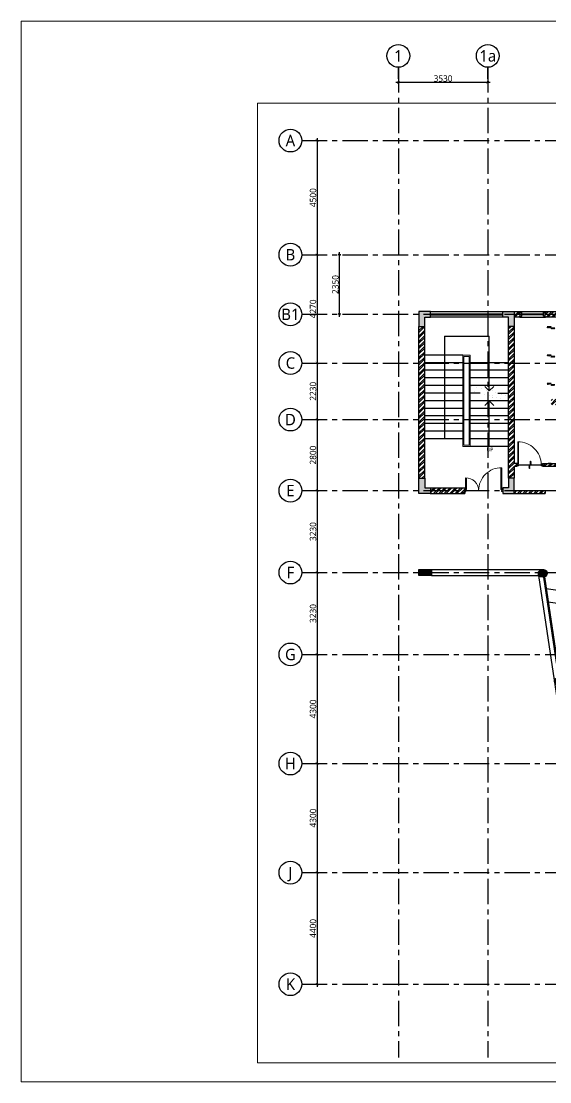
# Model space of a CAD drawing. Header units: millimetres. Extents: x 235412 to 469227, y 103223 to 235913.
# Drawn here: x 406666 to 427530, y 194099 to 235913 of the extents above; entities that cross this region are included whole.
import ezdxf
from ezdxf.enums import TextEntityAlignment as Align

# ---------------------------------------------------------------- set-up
doc = ezdxf.new("R2010")
doc.units = ezdxf.units.MM
doc.header["$MEASUREMENT"] = 0
doc.header["$PDMODE"] = 67
for name, pattern in [('ACAD_ISO05W100', [36, 24, -3, 0, -3, 0, -3, 0, -3]), ('CENTER', [2, 1.25, -0.25, 0.25, -0.25]), ('Dash', [6, 3, -3]), ('DASHED2', [0.375, 0.25, -0.125])]:
    doc.linetypes.add(name, pattern=pattern)
for name, color, linetype in [('A-Anno-Dims', 7, 'Continuous'), ('A-Anno-Grid Lines', 162, 'Continuous'), ('A-Elevation', 4, 'Continuous'), ('A-Railing', 4, 'Continuous'), ('A-Steps', 3, 'Continuous'), ('A-Wall Patt', 8, 'Continuous'), ('A-Window', 4, 'Continuous'), ('Anno_Frames', 7, 'Continuous'), ('Anno_Labels', 7, 'Continuous'), ('S-Conc Patt', 9, 'Continuous')]:
    doc.layers.add(name, color=color, linetype=linetype)
for name, color, linetype, lineweight in [('A-Detail Lines', 8, 'Continuous', 25), ('A-Door', 4, 'Continuous', 9), ('A-DTLS-Frame Members', 3, 'Continuous', 25), ('A-Wall Sec', 1, 'Continuous', 30), ('Ann_TitleBlock 2', 5, 'Continuous', 25), ('Anno_Tittleblock', 5, 'Continuous', 13), ('column hatch', 12, 'Continuous', 5), ('dim', 251, 'Continuous', 5), ('elevation', 4, 'Continuous', 13), ('FLOOR', 41, 'Continuous', 5), ('S-Concrete', 40, 'Continuous', 30), ('STAIR', 3, 'Continuous', 9)]:
    doc.layers.add(name, color=color, linetype=linetype, lineweight=lineweight)
doc.styles.add('IIITD @ 100', font='trebuc.ttf', dxfattribs={"height": 210})
doc.styles.get("Standard").update_dxf_attribs({"font": 'trebuc.ttf'})
doc.styles.add('TITLE', font='swissel.ttf', dxfattribs={"height": 4.3})
doc.dimstyles.new('IIITD_WD_L @ 100', dxfattribs={"dimscale": 100, "dimtxt": 2.5, "dimasz": 1, "dimexe": 0.5, "dimexo": 0.25, "dimgap": 0.3, "dimtad": 1, "dimdec": 0, "dimrnd": 1, "dimzin": 0, "dimdsep": 46, "dimtxsty": 'Standard', "dimblk": 'ARCHTICK', "dimcen": 0.2, "dimdle": 1, "dimclrd": 8, "dimclre": 9, "dimadec": 0, "dimazin": 0, "dimtfac": 1, "dimtdec": 0, "dimtofl": 0, "dimtmove": 0, "dimatfit": 0, "dimfxl": 2, "dimfxlon": 1, "dimtolj": 1, "dimtzin": 0, "dimlwd": -1, "dimlwe": -1, "dimarcsym": 0})
pattern_1 = [(45, (-90746.45, 361426.16), (-106.066017, 106.066017), []), (45, (-90675.74, 361426.16), (-106.066017, 106.066017), [])]

# ---------------------------------------------------------------- blocks, each defined once
blk = doc.blocks.new('Grid Head')
blk.add_circle((0, 0), 3)
at = {"layer": 'Anno_Labels'}
blk.add_attdef('GRID_NAME', text='', height=3, dxfattribs=at).set_placement((0, 0), align=Align.MIDDLE_CENTER)
blk = doc.blocks.new('_ArchTick')
at = {"color": 0, "linetype": 'ByBlock', "const_width": 0.15}
blk.add_lwpolyline([(-0.5, -0.5), (0.5, 0.5)], dxfattribs=at)
blk = doc.blocks.new('*D34')
at = {"layer": 'A-Anno-Dims', "color": 8, "transparency": 16777216}
blk.add_line((-10040, 100), (-10040, -4600), dxfattribs=at)
at = {"layer": 'A-Anno-Dims', "color": 9, "transparency": 16777216}
for p, q in [((-10040, 0), (-10090, 0)), ((-10040, -4500), (-10090, -4500))]:
    blk.add_line(p, q, dxfattribs=at)
at = {"layer": 'Defpoints', "color": 0, "transparency": 16777216}
for p in [(-10040, 0), (-10040, -4500), (-10040, -4500)]:
    blk.add_point(p, dxfattribs=at)
at = {"layer": 'A-Anno-Dims', "color": 8, "transparency": 16777216, "xscale": 100, "yscale": 100, "zscale": 100}
for p, rotation in [((-10040, 0), 90), ((-10040, -4500), 270)]:
    blk.add_blockref('_ArchTick', p, dxfattribs=dict(at, rotation=rotation))
at = {"layer": 'A-Anno-Dims', "color": 0, "transparency": 16777216, "insert": (-10197, -2250), "char_height": 250, "attachment_point": 5, "rotation": 90}
blk.add_mtext('\\A1;4500', dxfattribs=at)
blk = doc.blocks.new('*D35')
at = {"layer": 'A-Anno-Dims', "color": 9, "transparency": 16777216}
for p, q in [((-10040, -4500), (-10090, -4500)), ((-10240, -8770), (-9990, -8770))]:
    blk.add_line(p, q, dxfattribs=at)
at = {"layer": 'A-Anno-Dims', "color": 8, "transparency": 16777216}
blk.add_line((-10040, -4400), (-10040, -8870), dxfattribs=at)
at = {"layer": 'Defpoints', "color": 0, "transparency": 16777216}
for p in [(-10040, -4500), (-10640, -8770), (-10040, -8770)]:
    blk.add_point(p, dxfattribs=at)
at = {"layer": 'A-Anno-Dims', "color": 8, "transparency": 16777216, "xscale": 100, "yscale": 100, "zscale": 100}
for p, rotation in [((-10040, -4500), 90), ((-10040, -8770), 270)]:
    blk.add_blockref('_ArchTick', p, dxfattribs=dict(at, rotation=rotation))
at = {"layer": 'A-Anno-Dims', "color": 0, "transparency": 16777216, "insert": (-10197, -6635), "char_height": 250, "attachment_point": 5, "rotation": 90}
blk.add_mtext('\\A1;4270', dxfattribs=at)
blk = doc.blocks.new('*D36')
at = {"layer": 'A-Anno-Dims', "color": 9, "transparency": 16777216}
for p, q in [((-10240, -8770), (-9990, -8770)), ((-10240, -11000), (-9990, -11000))]:
    blk.add_line(p, q, dxfattribs=at)
at = {"layer": 'A-Anno-Dims', "color": 8, "transparency": 16777216}
blk.add_line((-10040, -8670), (-10040, -11100), dxfattribs=at)
at = {"layer": 'Defpoints', "color": 0, "transparency": 16777216}
for p in [(-10640, -8770), (-10640, -11000), (-10040, -11000)]:
    blk.add_point(p, dxfattribs=at)
at = {"layer": 'A-Anno-Dims', "color": 8, "transparency": 16777216, "xscale": 100, "yscale": 100, "zscale": 100}
for p, rotation in [((-10040, -8770), 90), ((-10040, -11000), 270)]:
    blk.add_blockref('_ArchTick', p, dxfattribs=dict(at, rotation=rotation))
at = {"layer": 'A-Anno-Dims', "color": 0, "transparency": 16777216, "insert": (-10197, -9885), "char_height": 250, "attachment_point": 5, "rotation": 90}
blk.add_mtext('\\A1;2230', dxfattribs=at)
blk = doc.blocks.new('*D37')
at = {"layer": 'A-Anno-Dims', "color": 9, "transparency": 16777216}
for p, q in [((-10240, -11000), (-9990, -11000)), ((-10240, -13800), (-9990, -13800))]:
    blk.add_line(p, q, dxfattribs=at)
at = {"layer": 'A-Anno-Dims', "color": 8, "transparency": 16777216}
blk.add_line((-10040, -10900), (-10040, -13900), dxfattribs=at)
at = {"layer": 'Defpoints', "color": 0, "transparency": 16777216}
for p in [(-10640, -11000), (-10640, -13800), (-10040, -13800)]:
    blk.add_point(p, dxfattribs=at)
at = {"layer": 'A-Anno-Dims', "color": 8, "transparency": 16777216, "xscale": 100, "yscale": 100, "zscale": 100}
for p, rotation in [((-10040, -11000), 90), ((-10040, -13800), 270)]:
    blk.add_blockref('_ArchTick', p, dxfattribs=dict(at, rotation=rotation))
at = {"layer": 'A-Anno-Dims', "color": 0, "transparency": 16777216, "insert": (-10197, -12400), "char_height": 250, "attachment_point": 5, "rotation": 90}
blk.add_mtext('\\A1;2800', dxfattribs=at)
blk = doc.blocks.new('*D38')
at = {"layer": 'A-Anno-Dims', "color": 8, "transparency": 16777216}
blk.add_line((-10040, -13700), (-10040, -17130), dxfattribs=at)
at = {"layer": 'A-Anno-Dims', "color": 9, "transparency": 16777216}
for p, q in [((-10240, -13800), (-9990, -13800)), ((-10240, -17030), (-9990, -17030))]:
    blk.add_line(p, q, dxfattribs=at)
at = {"layer": 'Defpoints', "color": 0, "transparency": 16777216}
for p in [(-10640, -13800), (-10640, -17030), (-10040, -17030)]:
    blk.add_point(p, dxfattribs=at)
at = {"layer": 'A-Anno-Dims', "color": 8, "transparency": 16777216, "xscale": 100, "yscale": 100, "zscale": 100}
for p, rotation in [((-10040, -13800), 90), ((-10040, -17030), 270)]:
    blk.add_blockref('_ArchTick', p, dxfattribs=dict(at, rotation=rotation))
at = {"layer": 'A-Anno-Dims', "color": 0, "transparency": 16777216, "insert": (-10197, -15415), "char_height": 250, "attachment_point": 5, "rotation": 90}
blk.add_mtext('\\A1;3230', dxfattribs=at)
blk = doc.blocks.new('*D39')
at = {"layer": 'A-Anno-Dims', "color": 9, "transparency": 16777216}
for p, q in [((-10240, -17030), (-9990, -17030)), ((-10240, -20260), (-9990, -20260))]:
    blk.add_line(p, q, dxfattribs=at)
at = {"layer": 'A-Anno-Dims', "color": 8, "transparency": 16777216}
blk.add_line((-10040, -16930), (-10040, -20360), dxfattribs=at)
at = {"layer": 'Defpoints', "color": 0, "transparency": 16777216}
for p in [(-10639, -17030), (-10639, -20260), (-10040, -20260)]:
    blk.add_point(p, dxfattribs=at)
at = {"layer": 'A-Anno-Dims', "color": 8, "transparency": 16777216, "xscale": 100, "yscale": 100, "zscale": 100}
for p, rotation in [((-10040, -17030), 90), ((-10040, -20260), 270)]:
    blk.add_blockref('_ArchTick', p, dxfattribs=dict(at, rotation=rotation))
at = {"layer": 'A-Anno-Dims', "color": 0, "transparency": 16777216, "insert": (-10197, -18645), "char_height": 250, "attachment_point": 5, "rotation": 90}
blk.add_mtext('\\A1;3230', dxfattribs=at)
blk = doc.blocks.new('*D40')
at = {"layer": 'A-Anno-Dims', "color": 9, "transparency": 16777216}
for p, q in [((-10240, -20260), (-9990, -20260)), ((-10240, -24560), (-9990, -24560))]:
    blk.add_line(p, q, dxfattribs=at)
at = {"layer": 'A-Anno-Dims', "color": 8, "transparency": 16777216}
blk.add_line((-10040, -20160), (-10040, -24660), dxfattribs=at)
at = {"layer": 'Defpoints', "color": 0, "transparency": 16777216}
for p in [(-10639, -20260), (-10639, -24560), (-10040, -24560)]:
    blk.add_point(p, dxfattribs=at)
at = {"layer": 'A-Anno-Dims', "color": 8, "transparency": 16777216, "xscale": 100, "yscale": 100, "zscale": 100}
for p, rotation in [((-10040, -20260), 90), ((-10040, -24560), 270)]:
    blk.add_blockref('_ArchTick', p, dxfattribs=dict(at, rotation=rotation))
at = {"layer": 'A-Anno-Dims', "color": 0, "transparency": 16777216, "insert": (-10197, -22410), "char_height": 250, "attachment_point": 5, "rotation": 90}
blk.add_mtext('\\A1;4300', dxfattribs=at)
blk = doc.blocks.new('*D41')
at = {"layer": 'A-Anno-Dims', "color": 9, "transparency": 16777216}
for p, q in [((-10240, -24560), (-9990, -24560)), ((-10240, -28860), (-9990, -28860))]:
    blk.add_line(p, q, dxfattribs=at)
at = {"layer": 'A-Anno-Dims', "color": 8, "transparency": 16777216}
blk.add_line((-10040, -24460), (-10040, -28960), dxfattribs=at)
at = {"layer": 'Defpoints', "color": 0, "transparency": 16777216}
for p in [(-10639, -24560), (-10639, -28860), (-10040, -28860)]:
    blk.add_point(p, dxfattribs=at)
at = {"layer": 'A-Anno-Dims', "color": 8, "transparency": 16777216, "xscale": 100, "yscale": 100, "zscale": 100}
for p, rotation in [((-10040, -24560), 90), ((-10040, -28860), 270)]:
    blk.add_blockref('_ArchTick', p, dxfattribs=dict(at, rotation=rotation))
at = {"layer": 'A-Anno-Dims', "color": 0, "transparency": 16777216, "insert": (-10197, -26710), "char_height": 250, "attachment_point": 5, "rotation": 90}
blk.add_mtext('\\A1;4300', dxfattribs=at)
blk = doc.blocks.new('*D42')
at = {"layer": 'A-Anno-Dims', "color": 8, "transparency": 16777216}
blk.add_line((-10040, -28760), (-10040, -33360), dxfattribs=at)
at = {"layer": 'A-Anno-Dims', "color": 9, "transparency": 16777216}
for p, q in [((-10240, -28860), (-9990, -28860)), ((-10240, -33260), (-9990, -33260))]:
    blk.add_line(p, q, dxfattribs=at)
at = {"layer": 'Defpoints', "color": 0, "transparency": 16777216}
for p in [(-10639, -28860), (-10639, -33260), (-10040, -33260)]:
    blk.add_point(p, dxfattribs=at)
at = {"layer": 'A-Anno-Dims', "color": 8, "transparency": 16777216, "xscale": 100, "yscale": 100, "zscale": 100}
for p, rotation in [((-10040, -28860), 90), ((-10040, -33260), 270)]:
    blk.add_blockref('_ArchTick', p, dxfattribs=dict(at, rotation=rotation))
at = {"layer": 'A-Anno-Dims', "color": 0, "transparency": 16777216, "insert": (-10197, -31060), "char_height": 250, "attachment_point": 5, "rotation": 90}
blk.add_mtext('\\A1;4400', dxfattribs=at)
blk = doc.blocks.new('*D43')
at = {"layer": 'A-Anno-Dims', "color": 8, "transparency": 16777216}
blk.add_line((-3200, 2290), (-6930, 2290), dxfattribs=at)
at = {"layer": 'A-Anno-Dims', "color": 9, "transparency": 16777216}
for p, q in [((-6830, 2290), (-6830, 2340)), ((-3300, 2290), (-3300, 2340))]:
    blk.add_line(p, q, dxfattribs=at)
at = {"layer": 'Defpoints', "color": 0, "transparency": 16777216}
for p in [(-6830, 2290), (-6830, 2290), (-3300, 2290)]:
    blk.add_point(p, dxfattribs=at)
at = {"layer": 'A-Anno-Dims', "color": 8, "transparency": 16777216, "xscale": 100, "yscale": 100, "zscale": 100, "rotation": 180}
blk.add_blockref('_ArchTick', (-6830, 2290), dxfattribs=at)
at = {"layer": 'A-Anno-Dims', "color": 8, "transparency": 16777216, "xscale": 100, "yscale": 100, "zscale": 100}
blk.add_blockref('_ArchTick', (-3300, 2290), dxfattribs=at)
at = {"layer": 'A-Anno-Dims', "color": 0, "transparency": 16777216, "insert": (-5065, 2447), "char_height": 250, "attachment_point": 5}
blk.add_mtext('\\A1;3530', dxfattribs=at)
blk = doc.blocks.new('*D45')
at = {"layer": 'A-Anno-Dims', "color": 9, "transparency": 16777216}
for p, q in [((-9101, -4500), (-9207, -4500)), ((-9101, -6850), (-9207, -6850))]:
    blk.add_line(p, q, dxfattribs=at)
at = {"layer": 'A-Anno-Dims', "color": 8, "transparency": 16777216}
blk.add_line((-9157, -6950), (-9157, -4400), dxfattribs=at)
at = {"layer": 'Defpoints', "color": 0, "transparency": 16777216}
for p in [(-9157, -4500), (-9076, -4500), (-9076, -6850)]:
    blk.add_point(p, dxfattribs=at)
at = {"layer": 'A-Anno-Dims', "color": 8, "transparency": 16777216, "xscale": 100, "yscale": 100, "zscale": 100}
for p, rotation in [((-9157, -4500), 90), ((-9157, -6850), 270)]:
    blk.add_blockref('_ArchTick', p, dxfattribs=dict(at, rotation=rotation))
at = {"layer": 'A-Anno-Dims', "color": 0, "transparency": 16777216, "insert": (-9314, -5675), "char_height": 250, "attachment_point": 5, "rotation": 90}
blk.add_mtext('\\A1;2350', dxfattribs=at)
blk = doc.blocks.new('Col BIG')
at = {"layer": 'S-Concrete'}
blk.add_lwpolyline([(430436, -150129), (431326, -150129), (431326, -150816), (430436, -150949)], close=True, dxfattribs=at)
blk = doc.blocks.new('Sttruct Acad')
at = {"layer": 'S-Conc Patt'}
for points in [[(521039, -130104), (521489, -130104), (521489, -130334), (521269, -130334), (521269, -130554), (521039, -130554)], [(523804, -130454), (523804, -130104), (524504, -130104), (524504, -130454)], [(528104, -130454), (528104, -130104), (528804, -130104), (528804, -130454)], [(532404, -130454), (532404, -130104), (533104, -130104), (533104, -130454)], [(535419, -130104), (535869, -130104), (535869, -130554), (535639, -130554), (535639, -130334), (535419, -130334)], [(539329, -132727), (538879, -132727), (538879, -132957), (539099, -132957), (539099, -133177), (539329, -133177)], [(513559, -136954), (513109, -136954), (513109, -137554), (513339, -137554), (513339, -137184), (513559, -137184)], [(516869, -136954), (516419, -136954), (516419, -137184), (516639, -137184), (516639, -137554), (516869, -137554)], [(538879, -138874), (538879, -139104), (539329, -139104), (539329, -138654), (539099, -138654), (539099, -138874)], [(538879, -141334), (538879, -141104), (539329, -141104), (539329, -141554), (539099, -141554), (539099, -141334)], [(513559, -143904), (513339, -143904), (513339, -143534), (513109, -143534), (513109, -144134), (513559, -144134)], [(516869, -143534), (516639, -143534), (516639, -143904), (516419, -143904), (516419, -144134), (516869, -144134)], [(519939, -143684), (519939, -143904), (519569, -143904), (519569, -144134), (520169, -144134), (520169, -143684)], [(524154, -143684), (524154, -143904), (523784, -143904), (523784, -144134), (524384, -144134), (524384, -143684)], [(513559, -147134), (513559, -147364), (513109, -147364), (513109, -147134)], [(517821, -147282, 1), (518121, -147282, 1)], [(520169, -147364), (520399, -147364), (520399, -147134), (519939, -147134), (519939, -147594), (520169, -147594)], [(536731, -147364), (536501, -147364), (536501, -147134), (536961, -147134), (536961, -147594), (536731, -147594)], [(538879, -147134), (538879, -147364), (539329, -147364), (539329, -146914), (539099, -146914), (539099, -147134)], [(523177, -149984), (524067, -149984), (524067, -150672), (523177, -150805)], [(533731, -149984), (532841, -149984), (532841, -150672), (533731, -150805)], [(520878, -151508), (520789, -150915), (520443, -150966), (520532, -151560)], [(536030, -151508), (536119, -150915), (536465, -150966), (536376, -151560)], [(518458, -151544, 1), (518758, -151544, 1)], [(521440, -155268), (521529, -155861), (521182, -155913), (521094, -155319)], [(535468, -155268), (535379, -155861), (535726, -155913), (535814, -155319)], [(519109, -155897, 1), (519409, -155897, 1)], [(522091, -159620), (522179, -160214), (521833, -160266), (521744, -159672)], [(534817, -159620), (534729, -160214), (535075, -160266), (535164, -159672)], [(519760, -160250, 1), (520060, -160250, 1)], [(525876, -163594), (524986, -163594), (524986, -162907), (525876, -162774)], [(531032, -163594), (531922, -163594), (531922, -162907), (531032, -162774)], [(522264, -163149), (522492, -163115), (522529, -163364), (522781, -163364), (522781, -163594), (522331, -163594)], [(534644, -163149), (534416, -163115), (534379, -163364), (534127, -163364), (534127, -163594), (534577, -163594)], [(520331, -164073, 1), (520631, -164073, 1)]]:
    blk.add_hatch(color=256, dxfattribs=at).paths.add_polyline_path(points)
for points in [[(521039, -134219), (521269, -134219), (521269, -135219), (521039, -135219)], [(535639, -134219), (535869, -134219), (535869, -135219), (535639, -135219)], [(519569, -136954), (520169, -136954), (520169, -137404), (519939, -137404), (519939, -137184), (519569, -137184)], [(524504, -138754), (524504, -139104), (523804, -139104), (523804, -138754)], [(528804, -138754), (528804, -139104), (528104, -139104), (528104, -138754)], [(533104, -138754), (533104, -139104), (532404, -139104), (532404, -138754)], [(535419, -141104), (535639, -141104), (535639, -140734), (535869, -140734), (535869, -141334), (535419, -141334)], [(532754, -143684), (532754, -143904), (533124, -143904), (533124, -144134), (532524, -144134), (532524, -143684)], [(536739, -143684), (536739, -143904), (536369, -143904), (536369, -144134), (536969, -144134), (536969, -143684)]]:
    blk.add_hatch(color=256, dxfattribs=at).paths.add_polyline_path(points, flags=17)
at = {"layer": 'S-Concrete'}
for points in [[(521039, -130104), (521489, -130104), (521489, -130334), (521269, -130334), (521269, -130554), (521039, -130554), (521039, -130104)], [(535419, -130104), (535869, -130104), (535869, -130554), (535639, -130554), (535639, -130334), (535419, -130334), (535419, -130104)], [(538879, -132727), (539329, -132727), (539329, -133177), (539099, -133177), (539099, -132957), (538879, -132957), (538879, -132727)], [(513109, -137554), (513339, -137554), (513339, -137184), (513559, -137184), (513559, -136954), (513109, -136954), (513109, -137554)], [(516869, -137554), (516639, -137554), (516639, -137184), (516419, -137184), (516419, -136954), (516869, -136954), (516869, -137554)], [(519569, -136954), (520169, -136954), (520169, -137404), (519939, -137404), (519939, -137184), (519569, -137184), (519569, -136954)], [(538879, -138874), (538879, -139104), (539329, -139104), (539329, -138654), (539099, -138654), (539099, -138874), (538879, -138874)], [(535419, -141104), (535639, -141104), (535639, -140734), (535869, -140734), (535869, -141334), (535419, -141334), (535419, -141104)], [(538879, -141334), (538879, -141104), (539329, -141104), (539329, -141554), (539099, -141554), (539099, -141334), (538879, -141334)], [(513109, -143534), (513339, -143534), (513339, -143904), (513559, -143904), (513559, -144134), (513109, -144134), (513109, -143534)], [(516869, -143534), (516639, -143534), (516639, -143904), (516419, -143904), (516419, -144134), (516869, -144134), (516869, -143534)], [(519939, -143684), (519939, -143904), (519569, -143904), (519569, -144134), (520169, -144134), (520169, -143684), (519939, -143684)], [(524154, -143684), (524154, -143904), (523784, -143904), (523784, -144134), (524384, -144134), (524384, -143684), (524154, -143684)], [(532754, -143684), (532754, -143904), (533124, -143904), (533124, -144134), (532524, -144134), (532524, -143684), (532754, -143684)], [(536739, -143684), (536739, -143904), (536369, -143904), (536369, -144134), (536969, -144134), (536969, -143684), (536739, -143684)], [(520169, -147364), (520399, -147364), (520399, -147134), (519939, -147134), (519939, -147594), (520169, -147594), (520169, -147364)], [(536731, -147364), (536501, -147364), (536501, -147134), (536961, -147134), (536961, -147594), (536731, -147594), (536731, -147364)], [(538879, -147134), (538879, -147364), (539329, -147364), (539329, -146914), (539099, -146914), (539099, -147134), (538879, -147134)], [(520878, -151508), (520789, -150915), (520443, -150966), (520532, -151560), (520878, -151508)], [(536030, -151508), (536119, -150915), (536465, -150966), (536376, -151560), (536030, -151508)], [(521440, -155268), (521529, -155861), (521182, -155913), (521094, -155319), (521440, -155268)], [(535468, -155268), (535379, -155861), (535726, -155913), (535814, -155319), (535468, -155268)], [(522091, -159620), (522179, -160214), (521833, -160266), (521744, -159672), (522091, -159620)], [(534817, -159620), (534729, -160214), (535075, -160266), (535164, -159672), (534817, -159620)], [(522264, -163149), (522492, -163115), (522529, -163364), (522781, -163364), (522781, -163594), (522331, -163594), (522264, -163149)], [(534644, -163149), (534416, -163115), (534379, -163364), (534127, -163364), (534127, -163594), (534577, -163594), (534644, -163149)]]:
    blk.add_lwpolyline(points, dxfattribs=at)
for points in [[(523804, -130454), (523804, -130104), (524504, -130104), (524504, -130454)], [(528104, -130454), (528104, -130104), (528804, -130104), (528804, -130454)], [(532404, -130454), (532404, -130104), (533104, -130104), (533104, -130454)], [(521039, -134219), (521269, -134219), (521269, -135219), (521039, -135219)], [(535639, -134219), (535869, -134219), (535869, -135219), (535639, -135219)], [(524504, -138754), (524504, -139104), (523804, -139104), (523804, -138754)], [(528804, -138754), (528804, -139104), (528104, -139104), (528104, -138754)], [(533104, -138754), (533104, -139104), (532404, -139104), (532404, -138754)], [(513559, -147134), (513559, -147364), (513109, -147364), (513109, -147134)]]:
    blk.add_lwpolyline(points, close=True, dxfattribs=at)
for centre in [(517971, -147282), (518608, -151544), (519259, -155897), (519910, -160250), (520481, -164073)]:
    blk.add_circle(centre, 150, dxfattribs=at)
blk.add_blockref('Col BIG', (92741, 145), dxfattribs=at)
at = {"layer": 'S-Concrete', "xscale": -1}
blk.add_blockref('Col BIG', (964167, 145), dxfattribs=at)
at = {"layer": 'S-Concrete', "rotation": 180}
blk.add_blockref('Col BIG', (956313, -313723), dxfattribs=at)
at = {"layer": 'S-Concrete', "xscale": -1, "rotation": 180}
blk.add_blockref('Col BIG', (100595, -313723), dxfattribs=at)
blk = doc.blocks.new('Big Door Garbage')
at = {"layer": 'A-Door', "color": 5, "lineweight": 18}
for p, q in [((-12550, 128778), (-12500, 128778)), ((-12550, 128703), (-12550, 128778)), ((-12550, 128703), (-12515, 128703)), ((-12515, 128738), (-12500, 128738)), ((-12515, 128703), (-12515, 128738)), ((-12515, 128703), (-12515, 128239)), ((-12480, 128703), (-12515, 128703)), ((-12500, 128778), (-12500, 128738)), ((-12480, 128703), (-12480, 128239)), ((-11120, 128703), (-11085, 128703)), ((-11120, 128703), (-11120, 127838)), ((-11100, 128778), (-11100, 128738)), ((-11050, 128778), (-11100, 128778)), ((-11085, 128738), (-11100, 128738)), ((-11085, 128703), (-11085, 128738)), ((-11050, 128703), (-11085, 128703)), ((-11085, 128703), (-11085, 127838))]:
    blk.add_line(p, q, dxfattribs=at)
blk.add_lwpolyline([(-11050, 128778), (-11050, 128703)], dxfattribs=at)
at = {"layer": 'A-Door', "lineweight": 18}
for centre, radius, start, end in [((-12499, 128738), 499, 268.1474, 0), ((-11101, 128738), 900, 180, 271.0475)]:
    blk.add_arc(centre, radius, start, end, dxfattribs=at)
blk = doc.blocks.new('DROP')
at = {"layer": 'A-Detail Lines'}
h = blk.add_hatch(dxfattribs=at)
h.set_pattern_fill('ANSI31', color=256, scale=100, angle=-90, style=0)
h.set_pattern_definition([(45, (-30796.783, -8736.205), (8.838835, -8.838835), [])])
h.paths.add_polyline_path([(-46, 0), (-46, -147), (-75, -147), (-75, 0)])
h.paths.add_polyline_path([(0, 147), (0, 0), (-30, 0), (-30, 147)])
for p, q in [((-46, -147), (-46, 0)), ((0, 0), (0, 148))]:
    blk.add_line(p, q, dxfattribs=at)
blk = doc.blocks.new('Win 1250')
at = {"layer": 'A-Window', "color": 2, "lineweight": 40}
blk.add_line((510449, 21610), (511299, 21610), dxfattribs=at)
at = {"layer": 'A-Window'}
for points in [[(510374, 21725), (511374, 21725)], [(510374, 21535), (510449, 21535), (510449, 21685), (510374, 21685)], [(510374, 21495), (511374, 21495)], [(511374, 21535), (511299, 21535), (511299, 21685), (511374, 21685)]]:
    blk.add_lwpolyline(points, dxfattribs=at)
blk = doc.blocks.new('ABL_Door_S - 1000 x 2100-11-3 Second Floor Lvl')
at = {"layer": 'A-Door', "color": 5}
for p, q in [((-500, 37.5), (-450, 37.5)), ((-500, -37.5), (-500, 37.5)), ((-450, 37.5), (-450, -2.5)), ((450, 37.5), (450, -2.5)), ((500, 37.5), (450, 37.5)), ((500, -37.5), (500, 37.5)), ((-500, -37.5), (-465, -37.5)), ((-465, -2.5), (-450, -2.5)), ((-465, -37.5), (-465, -2.5)), ((-450, -37.5), (-465, -37.5)), ((465, -2.5), (450, -2.5)), ((465, -37.5), (465, -2.5)), ((500, -37.5), (465, -37.5))]:
    blk.add_line(p, q, dxfattribs=at)
at = {"layer": 'A-Door', "color": 5, "lineweight": 18}
for p, q in [((-465, -37.5), (-465, -902.4)), ((-450, -37.5), (-450, -902.5))]:
    blk.add_line(p, q, dxfattribs=at)
at = {"layer": 'A-Door'}
blk.add_arc((-450, -2.5), 900, 269.04503, 0, dxfattribs=at)
blk = doc.blocks.new('Staircase Upper Floor')
at = {"layer": 'A-Detail Lines', "ltscale": 1000}
for p, q in [((-161319, 48552), (-159551, 48552)), ((-161319, 48552), (-161319, 44502)), ((-159551, 46393), (-159551, 48552))]:
    blk.add_line(p, q, dxfattribs=at)
at = {"layer": 'A-Detail Lines', "linetype": 'DASHED2', "ltscale": 1000}
for q in [(-159732, 46574), (-159371, 46574)]:
    blk.add_line((-159551, 46393), q, dxfattribs=at)
at = {"layer": 'A-Detail Lines'}
for p, q in [((-159552, 46002), (-159732, 45821)), ((-159552, 44202), (-159552, 46002)), ((-159552, 46002), (-159372, 45821))]:
    blk.add_line(p, q, dxfattribs=at)
at = {"layer": 'A-Steps'}
for p, q in [((-160602, 47802), (-162102, 47802)), ((-160602, 47502), (-162102, 47502)), ((-158800, 47502), (-160302, 47502)), ((-160602, 47202), (-162102, 47202)), ((-160602, 46902), (-162102, 46902)), ((-158800, 47202), (-160302, 47202)), ((-158801, 46902), (-160302, 46902)), ((-160602, 46602), (-162102, 46602)), ((-158801, 46602), (-160302, 46602)), ((-160602, 46302), (-162102, 46302)), ((-160602, 46002), (-162102, 46002)), ((-159907, 46302), (-160302, 46302)), ((-158801, 46002), (-160302, 46002)), ((-159214, 46302), (-158834, 46302)), ((-160602, 45702), (-162102, 45702)), ((-158801, 45702), (-160302, 45702)), ((-160602, 45402), (-162102, 45402)), ((-158801, 45402), (-160302, 45402)), ((-160602, 45102), (-162102, 45102)), ((-160602, 44802), (-162102, 44802)), ((-158801, 45102), (-160302, 45102)), ((-158802, 44802), (-160302, 44802)), ((-160602, 44502), (-162102, 44502)), ((-158802, 44202), (-160302, 44202))]:
    blk.add_line(p, q, dxfattribs=at)
blk.add_lwpolyline([(-158802, 44502), (-160302, 44502)], dxfattribs=at)
at = {"layer": 'elevation'}
blk.add_lwpolyline([(-160301, 46002), (-160302, 44202), (-160602, 44202), (-160602, 47802), (-160302, 47802), (-160302, 46002)], dxfattribs=at)
blk.add_lwpolyline([(-160351, 47752), (-160352, 44252), (-160552, 44252), (-160552, 47752)], close=True, dxfattribs=at)
at = {"layer": 'STAIR', "color": 5, "const_width": 1}
for points in [[(-160388, 46616), (-159464, 46370), (-159415, 46442), (-159451, 46272), (-159397, 46352), (-158762, 46177)], [(-160388, 46430), (-159464, 46184), (-159415, 46255), (-159451, 46086), (-159397, 46166), (-158762, 45991)]]:
    blk.add_lwpolyline(points, dxfattribs=at)
at = {"layer": 'A-Detail Lines', "insert": (-159660, 44155), "char_height": 150, "width": 486.62, "attachment_point": 1, "style": 'IIITD @ 100'}
blk.add_mtext('UP', dxfattribs=at)
blk = doc.blocks.new('IIITD WD A1- L Format Library')
at = {"layer": 'Anno_Tittleblock', "color": 5}
blk.add_lwpolyline([(0, -7.57), (775, -7.57), (775, 573.91), (0, 573.91)], close=True, dxfattribs=at)
at = {"style": 'TITLE'}
for tag, p, height in [('PROJECT NAME 1', (779.17, 137.4), 2.98), ('PROJECT NAME 2', (779.17, 132.23), 2.98), ('PROJECT_NAME_3', (779.17, 127.37), 2.98), ('1:100@A1', (818.06, 91.92), 2.25), ('A-2.03', (844.81, 84.28), 4), ('03.04.11', (821.96, 84.64), 2.25), ('AC', (827.5, 76.14), 2.25), ('A', (858.85, 75.94), 3.66)]:
    blk.add_attdef(tag, p, '', height=height, dxfattribs=at)
for p in [(780.3, 113.01), (780.3, 106.37)]:
    blk.add_attdef('FIRST FLOOR PLAN', text='', height=3.39, dxfattribs=at).set_placement(p, align=Align.TOP_LEFT)
blk = doc.blocks.new('Grid Academic Lecture')
at = {"layer": 'A-Anno-Grid Lines', "linetype": 'CENTER', "ltscale": 800}
for p, q in [((-6830, 2889.7), (-6830, -36150.1)), ((-3300, 2889.7), (-3300, -36150.1)), ((-10639.7, 0), (21940.1, 0)), ((-10639.7, -4500), (21940.1, -4500)), ((-10639.7, -6850), (21940.1, -6850)), ((-10639.7, -8770), (21940.1, -8770)), ((-10639.7, -11000), (21940.1, -11000)), ((-10639.7, -13800), (21940.1, -13800)), ((-10639, -17030), (21940.1, -17030)), ((-10639, -20260), (21940.1, -20260)), ((-10639, -24560), (21940.1, -24560)), ((-10639, -28860), (21940.1, -28860)), ((-10639, -33260), (21940.1, -33260))]:
    blk.add_line(p, q, dxfattribs=at)
at = {"layer": 'Anno_Frames'}
for p, q in [((-6830, 2439.7), (-6830, 2889.7)), ((-3300, 2439.7), (-3300, 2889.7))]:
    blk.add_line(p, q, dxfattribs=at)
for points in [[(-10639.7, 0), (-10189.7, 0)], [(-10639.7, -4500), (-10189.7, -4500)], [(-10639.7, -6850), (-10189.7, -6850)], [(-10639.7, -8770), (-10189.7, -8770)], [(-10639.7, -11000), (-10189.7, -11000)], [(-10639.7, -13800), (-10189.7, -13800)], [(-10639.7, -17030), (-10189.7, -17030)], [(-10639.7, -20260), (-10189.7, -20260)], [(-10639.7, -24560), (-10189.7, -24560)], [(-10639.7, -28860), (-10189.7, -28860)], [(-10639.7, -33260), (-10189.7, -33260)]]:
    blk.add_lwpolyline(points, dxfattribs=at)
ref = blk.add_blockref('Grid Head', (-6830, 3339.7), dxfattribs=dict(at, xscale=150, yscale=150, zscale=150))
ref.add_attrib('GRID_NAME', '1', dxfattribs={"layer": '0', "height": 450}).set_placement((-6830, 3339.7), align=Align.MIDDLE_CENTER)
ref = blk.add_blockref('Grid Head', (-3300, 3339.7), dxfattribs=dict(at, xscale=150, yscale=150, zscale=150))
ref.add_attrib('GRID_NAME', '1a', dxfattribs={"layer": '0', "height": 450}).set_placement((-3300, 3339.7), align=Align.MIDDLE_CENTER)
ref = blk.add_blockref('Grid Head', (-11089.7, 0), dxfattribs=dict(at, xscale=150, yscale=150, zscale=150))
ref.add_attrib('GRID_NAME', 'A', dxfattribs={"layer": '0', "height": 450}).set_placement((-11089.7, 0), align=Align.MIDDLE_CENTER)
ref = blk.add_blockref('Grid Head', (-11089.7, -4500), dxfattribs=dict(at, xscale=150, yscale=150, zscale=150))
ref.add_attrib('GRID_NAME', 'B', dxfattribs={"layer": '0', "height": 450}).set_placement((-11089.7, -4500), align=Align.MIDDLE_CENTER)
ref = blk.add_blockref('Grid Head', (-11089.7, -6850), dxfattribs=dict(at, xscale=150, yscale=150, zscale=150))
ref.add_attrib('GRID_NAME', 'B1', dxfattribs={"layer": '0', "height": 450}).set_placement((-11089.7, -6850), align=Align.MIDDLE_CENTER)
ref = blk.add_blockref('Grid Head', (-11089.7, -8770), dxfattribs=dict(at, xscale=150, yscale=150, zscale=150))
ref.add_attrib('GRID_NAME', 'C', dxfattribs={"layer": '0', "height": 450}).set_placement((-11089.7, -8770), align=Align.MIDDLE_CENTER)
ref = blk.add_blockref('Grid Head', (-11089.7, -11000), dxfattribs=dict(at, xscale=150, yscale=150, zscale=150))
ref.add_attrib('GRID_NAME', 'D', dxfattribs={"layer": '0', "height": 450}).set_placement((-11089.7, -11000), align=Align.MIDDLE_CENTER)
ref = blk.add_blockref('Grid Head', (-11089.7, -13800), dxfattribs=dict(at, xscale=150, yscale=150, zscale=150))
ref.add_attrib('GRID_NAME', 'E', dxfattribs={"layer": '0', "height": 450}).set_placement((-11089.7, -13800), align=Align.MIDDLE_CENTER)
ref = blk.add_blockref('Grid Head', (-11089, -17030), dxfattribs=dict(at, xscale=150, yscale=150, zscale=150))
ref.add_attrib('GRID_NAME', 'F', dxfattribs={"layer": '0', "height": 450}).set_placement((-11089, -17030), align=Align.MIDDLE_CENTER)
ref = blk.add_blockref('Grid Head', (-11089, -20260), dxfattribs=dict(at, xscale=150, yscale=150, zscale=150))
ref.add_attrib('GRID_NAME', 'G', dxfattribs={"layer": '0', "height": 450}).set_placement((-11089, -20260), align=Align.MIDDLE_CENTER)
ref = blk.add_blockref('Grid Head', (-11089, -24560), dxfattribs=dict(at, xscale=150, yscale=150, zscale=150))
ref.add_attrib('GRID_NAME', 'H', dxfattribs={"layer": '0', "height": 450}).set_placement((-11089, -24560), align=Align.MIDDLE_CENTER)
ref = blk.add_blockref('Grid Head', (-11089, -28860), dxfattribs=dict(at, xscale=150, yscale=150, zscale=150))
ref.add_attrib('GRID_NAME', 'J', dxfattribs={"layer": '0', "height": 450}).set_placement((-11089, -28860), align=Align.MIDDLE_CENTER)
ref = blk.add_blockref('Grid Head', (-11089, -33260), dxfattribs=dict(at, xscale=150, yscale=150, zscale=150))
ref.add_attrib('GRID_NAME', 'K', dxfattribs={"layer": '0', "height": 450}).set_placement((-11089, -33260), align=Align.MIDDLE_CENTER)
at = {"layer": 'A-Anno-Dims'}
dim = blk.add_linear_dim(base=(-6830, 2289.7), p1=(-3300, 2289.7), p2=(-6830, 2289.7), dimstyle='IIITD_WD_L @ 100', override={"dimtmove": 1}, dxfattribs=at)
dim.commit()
dim.dimension.update_dxf_attribs({"geometry": '*D43', "text_midpoint": (-5065, 2446.9)})
for base, p1, p2, picture, middle in [((-10039.7, -4500), (-10039.7, 0), (-10039.7, -4500), '*D34', (-10196.9, -2250)), ((-10039.7, -8770), (-10039.7, -4500), (-10639.7, -8770), '*D35', (-10196.9, -6635)), ((-9157, -4500), (-9076.2, -6850), (-9076.2, -4500), '*D45', (-9314.2, -5675)), ((-10039.7, -11000), (-10639.7, -8770), (-10639.7, -11000), '*D36', (-10196.9, -9885)), ((-10039.7, -13800), (-10639.7, -11000), (-10639.7, -13800), '*D37', (-10196.9, -12400)), ((-10039.7, -17030), (-10639.7, -13800), (-10640, -17030), '*D38', (-10196.9, -15415)), ((-10039.7, -20260), (-10639, -17030), (-10639, -20260), '*D39', (-10196.9, -18645)), ((-10039.7, -24560), (-10639, -20260), (-10639, -24560), '*D40', (-10196.9, -22410)), ((-10039.7, -28860), (-10639, -24560), (-10639.4, -28860), '*D41', (-10196.9, -26710)), ((-10039.7, -33260), (-10639, -28860), (-10639, -33260), '*D42', (-10196.9, -31060))]:
    dim = blk.add_linear_dim(base=base, p1=p1, p2=p2, angle=90, dimstyle='IIITD_WD_L @ 100', override={"dimtmove": 1}, dxfattribs=at)
    dim.commit()
    dim.dimension.update_dxf_attribs({"geometry": picture, "text_midpoint": middle})

msp = doc.modelspace()

# ---------------------------------------------------------------- hatches: boundary and pattern name
at = {"layer": 'A-Wall Patt'}
h = msp.add_hatch(dxfattribs=at)
h.set_pattern_fill('ANSI32', color=256, scale=400, style=0)
h.set_pattern_definition([(45, (429323.05, 218531.41), (-106.066, 106.066), []), (45, (429393.76, 218531.41), (-106.066, 106.066), [])])
h.paths.add_polyline_path([(430292.5, 226207.1), (430292.5, 222322.1), (429192.5, 222322.1), (429192.5, 221012.1), (427577.5, 221012.1), (427577.5, 220782.1), (429192.5, 220782.1), (429192.5, 218482.1), (427237.5, 218482.1), (427237.5, 218367.1), (429192.5, 218367.1), (429192.5, 217742.1), (429422.5, 217742.1), (429422.5, 220092.1), (433407.5, 220092.1), (433407.5, 219242.1), (433637.5, 219242.1), (433637.5, 220322.1), (429422.5, 220322.1), (429422.5, 222092.1), (430522.5, 222092.1), (430522.5, 226207.1)])
h = msp.add_hatch(dxfattribs=at)
h.set_pattern_fill('ANSI32', color=256, scale=400, style=0)
h.set_pattern_definition([(45, (-90746.45, 361418.84), (-106.066017, 106.066017), []), (45, (-90675.74, 361418.84), (-106.066017, 106.066017), [])])
h.paths.add_polyline_path([(426352.5, 224472.1), (426122.5, 224472.1), (426122.5, 224242.1), (426352.5, 224242.1)])
h = msp.add_hatch(dxfattribs=at)
h.set_pattern_fill('ANSI32', color=256, scale=400, style=0)
h.set_pattern_definition([(45, (1563.16, 361418.84), (-106.066017, 106.066017), []), (45, (1633.87, 361418.84), (-106.066017, 106.066017), [])])
h.paths.add_polyline_path([(427352.5, 224472.1), (427352.5, 224242.1), (428822.5, 224242.1), (428822.5, 224472.1)])
h = msp.add_hatch(dxfattribs=at)
h.set_pattern_fill('ANSI32', color=256, scale=400, style=0)
h.set_pattern_definition(pattern_1)
h.paths.add_polyline_path([(422592.5, 223879.4), (422362.5, 223879.4), (422362.5, 217892.1), (422592.5, 217892.1)])
h = msp.add_hatch(dxfattribs=at)
h.set_pattern_fill('ANSI32', color=256, scale=400, style=0)
h.set_pattern_definition(pattern_1)
h.paths.add_polyline_path([(426122.5, 223879.4), (425892.5, 223879.4), (425892.5, 217892.1), (426122.5, 217892.1)])
h = msp.add_hatch(dxfattribs=at)
h.set_pattern_fill('ANSI32', color=256, scale=400, style=0)
h.set_pattern_definition([(45, (-90746.45, 361418.84), (-106.066017, 106.066017), []), (45, (-90675.74, 361418.84), (-106.066017, 106.066017), [])])
h.paths.add_polyline_path([(426237.5, 218482.1), (426122.5, 218482.1), (426122.5, 218367.1), (426237.5, 218367.1)])
h = msp.add_hatch(dxfattribs=at)
h.set_pattern_fill('ANSI32', color=256, scale=400, style=0)
h.set_pattern_definition(pattern_1)
h.paths.add_polyline_path([(424171.3, 217522.1), (422812.5, 217522.1), (422812.5, 217292.1), (424171.3, 217292.1)])
h = msp.add_hatch(dxfattribs=at)
h.set_pattern_fill('ANSI32', color=256, scale=400, style=0)
h.set_pattern_definition([(45, (427113.55, 217299.16), (-106.066, 106.066), []), (45, (427184.26, 217299.16), (-106.066, 106.066), [])])
h.paths.add_polyline_path([(427352.5, 217407.1), (426122.5, 217407.1), (426122.5, 217292.1), (427352.5, 217292.1)])
at = {"layer": 'S-Conc Patt'}
for points in [[(422814.7, 224472.1), (422364.7, 224472.1), (422364.7, 223872.1), (422594.7, 223872.1), (422594.7, 224242.1), (422814.7, 224242.1)], [(426124.7, 224472.1), (425674.7, 224472.1), (425674.7, 224242.1), (425894.7, 224242.1), (425894.7, 223872.1), (426124.7, 223872.1)], [(422814.7, 217522.1), (422594.7, 217522.1), (422594.7, 217892.1), (422364.7, 217892.1), (422364.7, 217292.1), (422814.7, 217292.1)], [(426124.7, 217892.1), (425894.7, 217892.1), (425894.7, 217522.1), (425674.7, 217522.1), (425674.7, 217292.1), (426124.7, 217292.1)], [(422865.4, 214292.1), (422865.4, 214062.1), (422415.4, 214062.1), (422415.4, 214292.1)], [(427127.7, 214143.8, 1), (427427.7, 214143.8, 1)]]:
    msp.add_hatch(color=256, dxfattribs=at).paths.add_polyline_path(points)

# ---------------------------------------------------------------- linework, layer by layer
at = {"layer": 'A-Detail Lines'}
msp.add_line((426237.5, 218424.6), (427237.5, 218424.6), dxfattribs=at)
for points in [[(427381.1, 213553.4), (428309.9, 213421.2), (429245.4, 213859.5)], [(427460.4, 213023.1), (428389.2, 212890.9), (429320.7, 213327.4)]]:
    msp.add_lwpolyline(points, dxfattribs=at)
at = {"layer": 'A-DTLS-Frame Members'}
msp.add_lwpolyline([(422865.4, 214062.1), (427087.7, 214062.1), (429791.3, 195975.9)], dxfattribs=at)
at = {"layer": 'A-Elevation'}
for points in [[(422812.5, 224472.1), (425672.5, 224472.1)], [(422812.5, 224382.1), (425672.5, 224382.1)], [(422812.5, 224332.1), (425672.5, 224332.1)], [(425672.5, 224242.1), (422812.5, 224242.1)]]:
    msp.add_lwpolyline(points, dxfattribs=at)
at = {"layer": 'A-Railing'}
for points in [[(422865.4, 214292.1), (427299.9, 214292.1)], [(427274.8, 213993.8), (429968.8, 195972.2)], [(427324.3, 214001.2), (430018.3, 195979.6)]]:
    msp.add_lwpolyline(points, dxfattribs=at)
at = {"layer": 'A-Wall Sec'}
for p, q in [((422592.5, 217892.1), (422592.5, 223879.4)), ((427577.5, 218482.1), (427462.5, 218482.1)), ((422812.5, 217522.1), (424171.3, 217522.1)), ((424171.3, 217522.1), (424171.3, 217292.1)), ((422812.5, 217292.1), (424171.3, 217292.1)), ((426122.5, 217407.1), (427352.5, 217407.1))]:
    msp.add_line(p, q, dxfattribs=at)
for points in [[(426122.5, 224472.1), (426352.5, 224472.1), (426352.5, 224242.1), (426122.5, 224242.1)], [(428822.5, 224242.1), (427352.5, 224242.1), (427352.5, 224472.1), (428822.5, 224472.1)], [(422362.5, 217892.1), (422362.5, 223879.4)], [(425892.5, 223879.4), (425892.5, 217892.1)], [(426122.5, 223879.4), (426122.5, 218489.4)], [(426122.5, 218367.1), (426237.5, 218367.1), (426237.5, 218482.1), (426122.5, 218482.1)], [(426122.5, 218374.4), (426122.5, 217892.1)], [(427237.5, 218482.1), (429192.5, 218482.1)], [(427237.5, 218482.1), (427237.5, 218367.1), (429192.5, 218367.1)], [(426122.5, 217292.1), (427352.5, 217292.1)], [(427352.5, 217407.1), (427352.5, 217292.1)]]:
    msp.add_lwpolyline(points, dxfattribs=at)
at = {"layer": 'dim'}
msp.add_lwpolyline([(415993.5, 232679.4), (453146.8, 232679.4), (453146.8, 194850.6), (415993.5, 194850.6)], close=True, dxfattribs=at)
at = {"layer": 'elevation'}
msp.add_line((427237.5, 218482.1), (429192.5, 218482.1), dxfattribs=at)
at = {"layer": 'S-Concrete'}
for points in [[(422364.7, 223872.1), (422594.7, 223872.1), (422594.7, 224242.1), (422814.7, 224242.1), (422814.7, 224472.1), (422364.7, 224472.1), (422364.7, 223872.1)], [(426124.7, 223872.1), (425894.7, 223872.1), (425894.7, 224242.1), (425674.7, 224242.1), (425674.7, 224472.1), (426124.7, 224472.1), (426124.7, 223872.1)], [(422364.7, 217892.1), (422594.7, 217892.1), (422594.7, 217522.1), (422814.7, 217522.1), (422814.7, 217292.1), (422364.7, 217292.1), (422364.7, 217892.1)], [(426124.7, 217892.1), (425894.7, 217892.1), (425894.7, 217522.1), (425674.7, 217522.1), (425674.7, 217292.1), (426124.7, 217292.1), (426124.7, 217892.1)]]:
    msp.add_lwpolyline(points, dxfattribs=at)
msp.add_lwpolyline([(422865.4, 214292.1), (422865.4, 214062.1), (422415.4, 214062.1), (422415.4, 214292.1)], close=True, dxfattribs=at)
msp.add_circle((427277.7, 214143.8), 150, dxfattribs=at)

# ---------------------------------------------------------------- block references
at = {"layer": 'A-Anno-Grid Lines'}
msp.add_blockref('Grid Academic Lecture', (428381.3, 231207.1), dxfattribs=at)
at = {"layer": 'A-Detail Lines', "linetype": 'Dash'}
msp.add_blockref('Staircase Upper Floor', (584692.8, 174947.6), dxfattribs=at)
at = {"layer": 'A-Detail Lines', "xscale": -1, "rotation": 180}
msp.add_blockref('Big Door Garbage', (436721.3, 346147.5), dxfattribs=at)
at = {"layer": 'A-Door', "xscale": -1, "rotation": 180}
msp.add_blockref('ABL_Door_S - 1000 x 2100-11-3 Second Floor Lvl', (426737.5, 218424.6), dxfattribs=at)
at = {"layer": 'A-Wall Sec'}
msp.add_blockref('Sttruct Acad', (-90744.3, 361426.2), dxfattribs=at)
at = {"layer": 'Ann_TitleBlock 2', "xscale": 71.90956750301714, "yscale": 71.90956750301714, "zscale": 71.90956750301714}
msp.add_blockref('IIITD WD A1- L Format Library', (406665.8, 194643.5), dxfattribs=at)
at = {"layer": 'column hatch'}
msp.add_blockref('Win 1250', (-84021.1, 202747.4), dxfattribs=at)
at = {"layer": 'FLOOR', "linetype": 'ACAD_ISO05W100'}
for p, rotation in [((427577.5, 223858.9), 90), ((427577.5, 222743.9), 90), ((427577.5, 221628.9), 90), ((426713.5, 218424.6), 179.9999999317893)]:
    msp.add_blockref('DROP', p, dxfattribs=dict(at, rotation=rotation))

doc.saveas('drawing.dxf')
